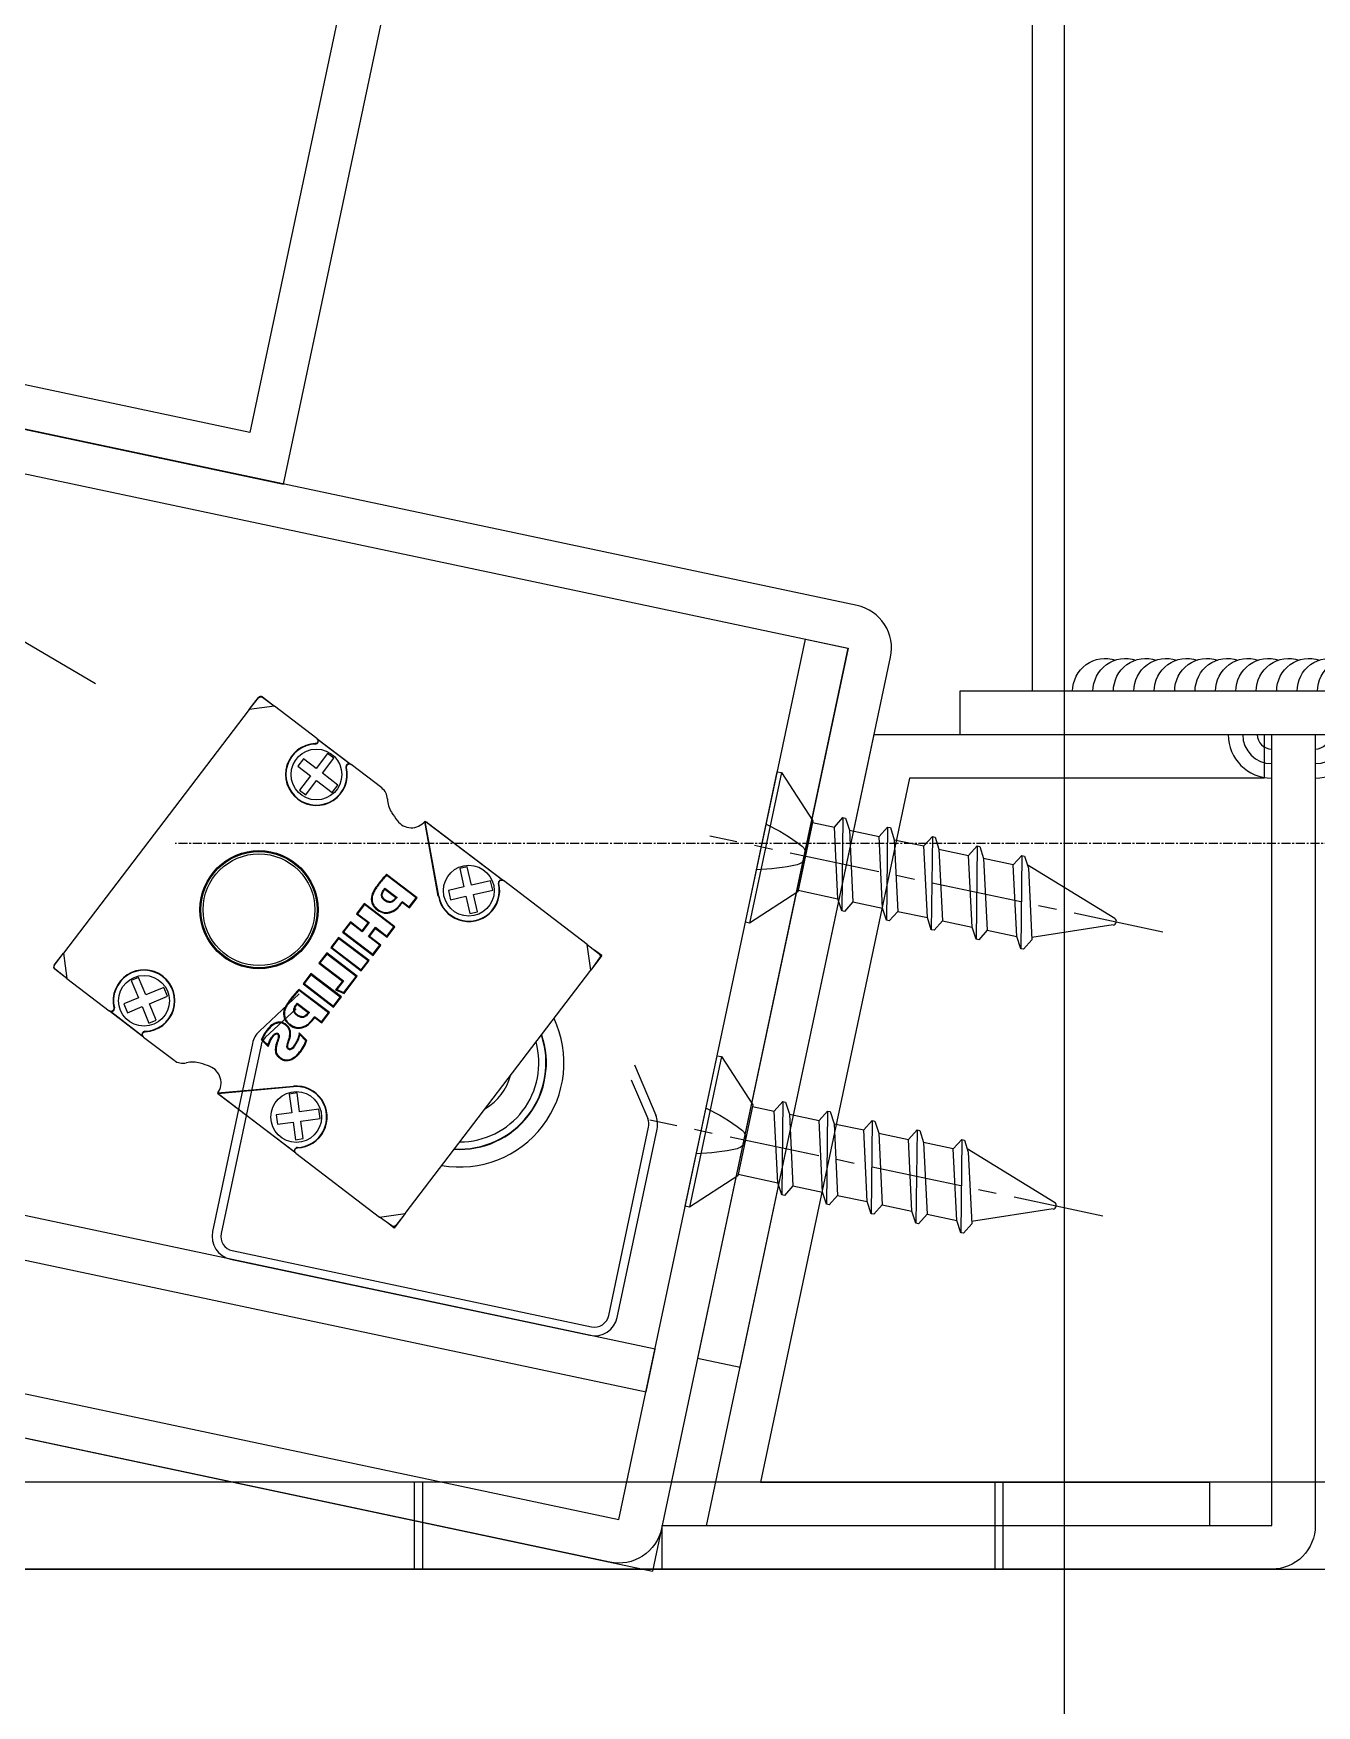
# Model space of a CAD drawing. Extents: x -3378 to 102197, y -3799 to 48702.
# Drawn here: x 90683.4 to 90771.8, y 23488.7 to 23603.9 of the extents above; entities that cross this region are included whole.
import ezdxf

# ---------------------------------------------------------------- set-up
doc = ezdxf.new("R2010")
doc.units = 0
doc.linetypes.add('CENTER', pattern=[2, 1.25, -0.25, 0.25, -0.25])
for name, color, linetype in [('24WELD', 55, 'Continuous'), ('BCM CL', 14, 'CENTER'), ('CENTER', 4, 'CENTER'), ('LAYER3', 165, 'Continuous'), ('outline', 255, 'Continuous'), ('結構體 STRUCTURAL', 154, 'Continuous'), ('螺絲 固定五金 FASTENERS', 124, 'Continuous'), ('螺絲、螺栓', 4, 'Continuous'), ('視覺模型鋁擠型暫替', 4, 'Continuous'), ('金屬面材 METAL PANEL', 2, 'Continuous')]:
    doc.layers.add(name, color=color, linetype=linetype)

# ---------------------------------------------------------------- blocks, each defined once
blk = doc.blocks.new('6t 矽酸鈣板')
at = {"layer": '結構體 STRUCTURAL', "ltscale": 50}
h = blk.add_hatch(dxfattribs=at)
h.set_pattern_fill('JIS_LC_20', color=256, scale=2, angle=45)
h.set_pattern_definition([(90, (-51370.39, -83265.073), (-40, 0), []), (90, (-51369.823, -83264.507), (-40, 0), [])])
h.paths.add_polyline_path([(11600, 6), (214.93, 6), (214.93, 0), (11600, 0)])
at = {"layer": '結構體 STRUCTURAL'}
blk.add_lwpolyline([(214.93, 6), (214.93, 0), (11600, 0), (11600, 6)], close=True, dxfattribs=at)
blk = doc.blocks.new('*u927')
at = {"layer": 'CENTER', "color": 0, "ltscale": 5}
blk.add_line((28.28, 0), (-3.62, 0), dxfattribs=at)
at = {"layer": '螺絲、螺栓', "color": 0, "linetype": 'ByBlock', "ltscale": 0.2}
for p, q in [((0.3, 5.3), (0.3, -5.3)), ((3.1, 2.5), (3.1, -2.5)), ((3.1, 2.39), (4.64, 2.39)), ((5.08, 3.15), (6.34, -3.15)), ((5.7, 2.39), (7.79, 2.39)), ((8.23, 3.15), (9.49, -3.15)), ((8.85, 2.39), (10.94, 2.39)), ((11.38, 3.15), (12.64, -3.15)), ((12, 2.39), (14.09, 2.39)), ((14.53, 3.15), (15.79, -3.15)), ((17.24, 2.39), (15.15, 2.39)), ((17.68, 3.15), (18.94, -3.15)), ((18.17, 2.61), (24.84, 0.24)), ((24.84, -0.23), (19.52, -2.25)), ((3.1, -2.39), (5.9, -2.39)), ((6.96, -2.39), (9.05, -2.39)), ((10.11, -2.39), (12.2, -2.39)), ((13.26, -2.39), (15.35, -2.39)), ((16.41, -2.39), (18.5, -2.39))]:
    blk.add_line(p, q, dxfattribs=at)
blk.add_lwpolyline([(3.1, -2.5), (0.3, -5.3), (0, -5.3), (0, 5.3), (0.3, 5.3), (3.1, 2.5)], dxfattribs=at)
for points in [[(6.34, -3.15), (5.9, -2.39), (4.64, 2.39), (5.08, 3.15), (5.27, 3.15), (5.7, 2.39), (6.96, -2.39), (6.53, -3.15)], [(9.49, -3.15), (9.05, -2.39), (7.79, 2.39), (8.23, 3.15), (8.42, 3.15), (8.85, 2.39), (10.11, -2.39), (9.68, -3.15)], [(12.64, -3.15), (12.2, -2.39), (10.94, 2.39), (11.38, 3.15), (11.57, 3.15), (12, 2.39), (13.26, -2.39), (12.83, -3.15)], [(15.79, -3.15), (15.35, -2.39), (14.09, 2.39), (14.53, 3.15), (14.72, 3.15), (15.15, 2.39), (16.41, -2.39), (15.98, -3.15)], [(18.94, -3.15), (18.5, -2.39), (17.24, 2.39), (17.68, 3.15), (17.87, 3.15), (18.3, 2.39), (19.56, -2.39), (19.13, -3.15)]]:
    blk.add_lwpolyline(points, close=True, dxfattribs=at)
blk.add_lwpolyline([(0, 1.61, -0.048054), (2.67, 0.68, -0.292428), (3.1, 0, -0.292428), (2.67, -0.68, -0.048054), (0, -1.61, -0.048054)], format="xyb", dxfattribs=at)
blk.add_arc((24.75, 0), 0.252, 292.1627, 69.4623, dxfattribs=at)
blk = doc.blocks.new('*U929')
blk.add_blockref('*u927', (0, 0))
blk = doc.blocks.new('燈座')
for p, q in [((-78.77, 14.27), (-79.2, 11.3)), ((-79.16, 11.3), (0, 0)), ((0.42, 2.97, 0), (0, 0))]:
    blk.add_line(p, q)
at = {"layer": '金屬面材 METAL PANEL', "linetype": 'Continuous'}
for points in [[(9.18, 64.35), (0.42, 2.97, -0.414214), (-2.97, 0.42), (-76.23, 10.88, -0.414214), (-78.77, 14.27), (-77.08, 26.15), (-74.11, 25.73), (-75.59, 15.33, 0.414214), (-74.32, 13.64), (-2.55, 3.39), (6.21, 64.77)], [(-72.55, 15.4), (-71.56, 22.33), (-1.27, 12.3), (-0.85, 15.27), (-71.14, 25.3, 0.414214), (-74.53, 22.76), (-75.52, 15.83)]]:
    blk.add_lwpolyline(points, format="xyb", close=True, dxfattribs=at)
at = {"layer": '螺絲 固定五金 FASTENERS', "rotation": 351.8790730473864}
for p in [(4.14, 50.28, 0), (1.32, 30.48, 0)]:
    blk.add_blockref('*U929', p, dxfattribs=at)
blk = doc.blocks.new('箭頭2')
at = {"layer": 'LAYER3', "ltscale": 10}
blk.add_line((0, -5.77), (0, -205.77), dxfattribs=at)
blk = doc.blocks.new('L3燈具')
at = {"color": 133, "linetype": 'Continuous'}
for p, q in [((-14.27, 36.33), (-11.58, 35.06)), ((-14.19, 36.27), (-14.17, 36.24)), ((-11.71, 35.08), (-11.67, 35.08)), ((-5.77, 32.29), (-5.78, 32.29)), ((0.22, 29.42), (0.26, 29.43)), ((-21.69, 13.73), (-24.38, 15.01)), ((-24.24, 14.99), (-24.28, 14.99)), ((-21.76, 13.79), (-21.78, 13.82)), ((-15.87, 10.99), (-15.87, 11)), ((-9.76, 8.08), (-15.72, 10.91)), ((-9.83, 8.14), (-9.86, 8.17))]:
    blk.add_line(p, q, dxfattribs=at)
at = {"color": 165, "linetype": 'Continuous'}
for p, q in [((-14.87, 34.77), (-15.15, 34.18)), ((-13.88, 34.3), (-14.87, 34.77)), ((-13.33, 35.47), (-13.88, 34.3)), ((-13.4, 34.07), (-12.84, 35.24)), ((-12.84, 35.24), (-13.33, 35.47)), ((-15.15, 34.18), (-14.16, 33.71)), ((-14.16, 33.71), (-14.69, 32.6)), ((-14.2, 32.37), (-13.68, 33.48)), ((-13.68, 33.48), (-12.46, 32.9)), ((-12.18, 33.49), (-13.4, 34.07)), ((-12.46, 32.9), (-12.18, 33.49)), ((-14.69, 32.6), (-14.2, 32.37)), ((-3.83, 27.43), (-5.8, 32.27)), ((-3.8, 27.44), (-5.77, 32.29)), ((-2.29, 29.83), (-2.78, 29.6)), ((-2.78, 29.6), (-2.23, 28.42)), ((-1.74, 28.64), (-2.29, 29.83)), ((-0.52, 29.21), (-1.74, 28.64)), ((-0.24, 28.62), (-0.52, 29.21)), ((-5.23, 27.03), (-7.62, 28.16)), ((-7.6, 28.1), (-7.62, 28.16)), ((-5.3, 27.01), (-7.6, 28.1)), ((-2.23, 28.42), (-3.22, 27.96)), ((-3.22, 27.96), (-2.95, 27.37)), ((-2.95, 27.37), (-1.96, 27.83)), ((-1.96, 27.83), (-1.45, 26.71)), ((-1.47, 28.05), (-0.24, 28.62)), ((-0.96, 26.94), (-1.47, 28.05)), ((-8.01, 27.36), (-8.05, 27.38)), ((-7.54, 27.21), (-7.52, 27.14)), ((-7.54, 27.21), (-6.59, 26.76)), ((-7.52, 27.14), (-6.67, 26.73)), ((-6.59, 26.76), (-6.67, 26.73)), ((-6.18, 26.56), (-6.16, 26.49)), ((-6.18, 26.56), (-5.63, 26.3)), ((-5.63, 26.3), (-5.3, 27.01)), ((-5.61, 26.23), (-5.23, 27.03)), ((-5.3, 27.01), (-5.23, 27.03)), ((-1.45, 26.71), (-0.96, 26.94)), ((-8.71, 25.88), (-9.09, 25.08)), ((-8.68, 25.81), (-9.02, 25.1)), ((-6.32, 24.74), (-8.71, 25.88)), ((-8.68, 25.81), (-8.71, 25.88)), ((-6.39, 24.72), (-8.68, 25.81)), ((-6.16, 26.49), (-5.61, 26.23)), ((-5.63, 26.3), (-5.61, 26.23)), ((-9.39, 24.45), (-9.77, 23.65)), ((-9.36, 24.38), (-9.7, 23.67)), ((-8.48, 24.01), (-9.39, 24.45)), ((-9.36, 24.38), (-9.39, 24.45)), ((-8.45, 23.94), (-9.36, 24.38)), ((-9.02, 25.1), (-9.09, 25.08)), ((-9.09, 25.08), (-8.18, 24.65)), ((-9.02, 25.1), (-8.1, 24.67)), ((-8.18, 24.65), (-8.48, 24.01)), ((-8.1, 24.67), (-8.45, 23.94)), ((-8.1, 24.67), (-8.18, 24.65)), ((-7.96, 23.71), (-7.62, 24.44)), ((-7.89, 23.74), (-7.59, 24.37)), ((-7.62, 24.44), (-7.59, 24.37)), ((-7.62, 24.44), (-6.72, 24.01)), ((-7.59, 24.37), (-6.69, 23.94)), ((-6.72, 24.01), (-6.39, 24.72)), ((-6.69, 23.94), (-6.32, 24.74)), ((-6.39, 24.72), (-6.32, 24.74)), ((-9.96, 23.23), (-10.34, 22.43)), ((-9.94, 23.16), (-10.27, 22.46)), ((-7.57, 22.1), (-9.96, 23.23)), ((-9.94, 23.16), (-9.96, 23.23)), ((-7.64, 22.07), (-9.94, 23.16)), ((-9.7, 23.67), (-9.77, 23.65)), ((-9.77, 23.65), (-7.37, 22.51)), ((-9.7, 23.67), (-7.4, 22.58)), ((-8.45, 23.94), (-8.48, 24.01)), ((-7.96, 23.71), (-7.89, 23.74)), ((-7.06, 23.29), (-7.96, 23.71)), ((-6.99, 23.31), (-7.89, 23.74)), ((-7.4, 22.58), (-7.06, 23.29)), ((-7.37, 22.51), (-6.99, 23.31)), ((-7.06, 23.29), (-6.99, 23.31)), ((-6.72, 24.01), (-6.69, 23.94)), ((-10.54, 22.01), (-10.92, 21.21)), ((-10.52, 21.94), (-10.85, 21.24)), ((-8.15, 20.88), (-10.54, 22.01)), ((-10.52, 21.94), (-10.54, 22.01)), ((-8.22, 20.85), (-10.52, 21.94)), ((-10.27, 22.46), (-10.34, 22.43)), ((-10.34, 22.43), (-7.95, 21.3)), ((-10.27, 22.46), (-7.97, 21.37)), ((-7.97, 21.37), (-7.64, 22.07)), ((-7.95, 21.3), (-7.57, 22.1)), ((-7.64, 22.07), (-7.57, 22.1)), ((-7.4, 22.58), (-7.37, 22.51)), ((-10.85, 21.24), (-10.92, 21.21)), ((-10.92, 21.21), (-9.08, 20.34)), ((-10.85, 21.24), (-9.01, 20.37)), ((-8.82, 19.58), (-8.22, 20.85)), ((-8.79, 19.52), (-8.15, 20.88)), ((-8.22, 20.85), (-8.15, 20.88)), ((-7.97, 21.37), (-7.95, 21.3)), ((-11.31, 20.39), (-11.69, 19.59)), ((-11.62, 19.62), (-11.69, 19.59)), ((-11.69, 19.59), (-9.3, 18.46)), ((-11.29, 20.32), (-11.62, 19.62)), ((-11.62, 19.62), (-9.32, 18.53)), ((-8.92, 19.26), (-11.31, 20.39)), ((-11.29, 20.32), (-11.31, 20.39)), ((-8.99, 19.23), (-11.29, 20.32)), ((-9.08, 20.34), (-9.41, 19.66)), ((-9.33, 19.7), (-9.41, 19.66)), ((-9.41, 19.66), (-8.79, 19.52)), ((-9.01, 20.37), (-9.33, 19.7)), ((-9.33, 19.7), (-8.82, 19.58)), ((-9.01, 20.37), (-9.08, 20.34)), ((-9.5, 18.03), (-11.89, 19.16)), ((-11.87, 19.09), (-11.89, 19.16)), ((-9.57, 18), (-11.87, 19.09)), ((-9.32, 18.53), (-8.99, 19.23)), ((-9.32, 18.53), (-9.3, 18.46)), ((-9.3, 18.46), (-8.92, 19.26)), ((-8.99, 19.23), (-8.92, 19.26)), ((-8.82, 19.58), (-8.79, 19.52)), ((-22.87, 17.67), (-23.32, 17.36)), ((-23.32, 17.36), (-22.58, 16.29)), ((-22.14, 16.6), (-22.87, 17.67)), ((-21.03, 17.36), (-22.14, 16.6)), ((-20.66, 16.83), (-21.03, 17.36)), ((-12.28, 18.34), (-12.33, 18.36)), ((-11.81, 18.21), (-11.79, 18.14)), ((-11.81, 18.21), (-10.86, 17.76)), ((-11.79, 18.14), (-10.93, 17.73)), ((-10.86, 17.76), (-10.93, 17.73)), ((-10.45, 17.56), (-10.42, 17.49)), ((-10.45, 17.56), (-9.9, 17.3)), ((-10.42, 17.49), (-9.88, 17.23)), ((-9.9, 17.3), (-9.57, 18)), ((-9.9, 17.3), (-9.88, 17.23)), ((-9.88, 17.23), (-9.5, 18.03)), ((-9.57, 18), (-9.5, 18.03)), ((-22.58, 16.29), (-23.48, 15.68)), ((-21.77, 16.06), (-20.66, 16.83)), ((-11.19, 16.13), (-11.25, 16.23)), ((-10.63, 15.83), (-11.25, 16.23)), ((-23.48, 15.68), (-23.11, 15.14)), ((-23.11, 15.14), (-22.21, 15.76)), ((-22.21, 15.76), (-21.52, 14.75)), ((-21.07, 15.05), (-21.77, 16.06)), ((-21.52, 14.75), (-21.07, 15.05)), ((-13.66, 15.26), (-13.71, 15.24)), ((-12.66, 15.88), (-12.68, 15.84)), ((-11.66, 14.96), (-11.66, 15.01)), ((-10.69, 15.8), (-11.19, 16.13)), ((-10.69, 15.8), (-10.63, 15.83)), ((-13.18, 14.97), (-13.14, 14.88)), ((-15.87, 11.03), (-10.87, 12.57)), ((-15.87, 10.99), (-10.86, 12.53)), ((-10.54, 12.15), (-11.05, 11.96)), ((-11.05, 11.96), (-10.61, 10.74)), ((-10.1, 10.92), (-10.54, 12.15)), ((-10.61, 10.74), (-11.64, 10.37)), ((-11.64, 10.37), (-11.42, 9.76)), ((-8.83, 11.38), (-10.1, 10.92)), ((-9.88, 10.31), (-8.61, 10.77)), ((-8.61, 10.77), (-8.83, 11.38)), ((-11.42, 9.76), (-10.39, 10.13)), ((-10.39, 10.13), (-9.97, 8.97)), ((-9.47, 9.16), (-9.88, 10.31)), ((-9.97, 8.97), (-9.47, 9.16))]:
    blk.add_line(p, q, dxfattribs=at)
for centre, radius in [((-13.78, 33.89), 1.75), ((-1.85, 28.24), 1.75), ((-15.72, 23.96), 4.07), ((-15.72, 23.96), 4), ((-15.72, 23.96), 3.85), ((-22.17, 16.18), 1.75), ((-10.25, 10.52), 1.75)]:
    blk.add_circle(centre, radius, dxfattribs=at)
for centre, radius, start, end in [((-13.78, 33.89), 2.13, 104.2067, 25.0725), ((-13.78, 33.89), 2.1, 103.8351, 25.4441), ((-1.85, 28.24), 2.13, 202.2058, 25.0725), ((-1.85, 28.24), 2.1, 202.2058, 25.4441), ((0.12, 23.37), 9.11, 148.215, 153.8586), ((0.12, 23.37), 9.06, 148.514, 153.8586), ((-4.07, 14.32), 9.2, 148.2538, 153.92), ((-4.07, 14.32), 9.14, 148.5502, 153.92), ((-22.17, 16.18), 2.13, 284.2067, 205.0725), ((-22.17, 16.18), 2.1, 283.8351, 205.4441), ((-7.54, 24.5), 11.13, 236.2835, 239.7949), ((-7.54, 24.5), 11.08, 236.4704, 239.3601), ((-10.25, 10.52), 2.13, 284.2067, 107.0734), ((-10.25, 10.52), 2.1, 283.8351, 107.0734)]:
    blk.add_arc(centre, radius, start, end, dxfattribs=at)
at = {"color": 133, "linetype": 'Continuous'}
for centre, radius, start, end in [((-1.04, 39.42), 10, 224.4646, 228.5497), ((-15.64, 11.09), 0.2, 220.5242, 244.6396)]:
    blk.add_arc(centre, radius, start, end, dxfattribs=at)
at = {"linetype": 'Continuous'}
blk.add_arc((-5.7, 32.05), 0.2, 64.6396, 88.755, dxfattribs=at)
at = {"color": 133, "linetype": 'Continuous', "extrusion": (0, 0, -1)}
for centre, major_axis, start_param, end_param in [((-6.37, 33.03), (1, 0.41), 1.321801, 1.35384), ((-16.82, 10.98), (0.32, -1.04), -1.35384, -1.321801)]:
    blk.add_ellipse(centre, major_axis=major_axis, ratio=0.866113, start_param=start_param, end_param=end_param, dxfattribs=at)
at = {"color": 165, "linetype": 'Continuous'}
for points, knots in [([(-14.27, 36.33), (-14.23, 36.32), (-14.2, 36.29), (-14.16, 36.22), (-14.15, 36.17), (-14.16, 36.09), (-14.17, 36.05), (-14.23, 35.99), (-14.26, 35.97), (-14.3, 35.96)], [0, 0, 0, 0, 0.25, 0.25, 0.5, 0.5, 0.75, 0.75, 1, 1, 1, 1]), ([(-14.28, 35.93), (-14.24, 35.94), (-14.21, 35.96), (-14.15, 36.02), (-14.13, 36.06), (-14.13, 36.14), (-14.14, 36.19), (-14.16, 36.23), (-14.16, 36.24), (-14.17, 36.24)], [0, 0, 0, 0, 0.25, 0.25, 0.5, 0.5, 0.75, 0.75, 0.8056543, 0.8056543, 0.8056543, 0.8056543]), ([(-11.71, 35.08), (-11.72, 35.08), (-11.73, 35.08), (-11.78, 35.07), (-11.82, 35.05), (-11.87, 34.99), (-11.89, 34.95), (-11.91, 34.87), (-11.9, 34.83), (-11.88, 34.79)], [0.1948221, 0.1948221, 0.1948221, 0.1948221, 0.25, 0.25, 0.5, 0.5, 0.75, 0.75, 1, 1, 1, 1]), ([(-11.85, 34.79), (-11.86, 34.83), (-11.87, 34.87), (-11.85, 34.95), (-11.83, 34.99), (-11.78, 35.05), (-11.74, 35.07), (-11.66, 35.08), (-11.62, 35.08), (-11.58, 35.06)], [0, 0, 0, 0, 0.25, 0.25, 0.5, 0.5, 0.75, 0.75, 1, 1, 1, 1]), ([(0.22, 29.42), (0.21, 29.42), (0.2, 29.42), (0.15, 29.41), (0.11, 29.39), (0.06, 29.34), (0.04, 29.3), (0.02, 29.22), (0.03, 29.18), (0.04, 29.14)], [0.1948221, 0.1948221, 0.1948221, 0.1948221, 0.25, 0.25, 0.5, 0.5, 0.75, 0.75, 1, 1, 1, 1]), ([(0.08, 29.14), (0.06, 29.18), (0.06, 29.22), (0.07, 29.3), (0.09, 29.34), (0.15, 29.4), (0.19, 29.42), (0.27, 29.43), (0.31, 29.42), (0.35, 29.41)], [0, 0, 0, 0, 0.25, 0.25, 0.5, 0.5, 0.75, 0.75, 1, 1, 1, 1]), ([(-8.05, 27.38), (-8.2, 27.07), (-8.35, 26.75), (-8.31, 26.23), (-8.25, 26.06), (-8.04, 25.79), (-7.89, 25.7), (-7.57, 25.56), (-7.4, 25.52), (-7.06, 25.53), (-6.9, 25.59), (-6.61, 25.77), (-6.48, 25.89), (-6.3, 26.18), (-6.23, 26.34), (-6.16, 26.49)], [0, 0, 0, 0, 0.25, 0.25, 0.375, 0.375, 0.5, 0.5, 0.625, 0.625, 0.75, 0.75, 0.875, 0.875, 1, 1, 1, 1]), ([(-8.01, 27.36), (-8.02, 27.32), (-8.04, 27.28), (-8.06, 27.23), (-8.07, 27.23), (-8.08, 27.21), (-8.08, 27.2), (-8.1, 27.16), (-8.11, 27.14), (-8.16, 27.02), (-8.19, 26.93), (-8.27, 26.67), (-8.28, 26.5), (-8.25, 26.28), (-8.23, 26.21), (-8.19, 26.11), (-8.18, 26.08), (-8.15, 26.03), (-8.14, 26.02), (-8.12, 25.98), (-8.11, 25.97), (-8.04, 25.89), (-7.98, 25.84), (-7.87, 25.77), (-7.83, 25.74), (-7.76, 25.7), (-7.71, 25.68), (-7.51, 25.59), (-7.35, 25.56), (-7.04, 25.59), (-6.89, 25.65), (-6.72, 25.77), (-6.68, 25.79), (-6.63, 25.84), (-6.61, 25.85), (-6.59, 25.88), (-6.58, 25.89), (-6.56, 25.9), (-6.56, 25.91), (-6.49, 25.98), (-6.44, 26.05), (-6.36, 26.19), (-6.32, 26.26), (-6.25, 26.41), (-6.22, 26.49), (-6.18, 26.56)], [0, 0, 0, 0, 0.03125, 0.03125, 0.039062, 0.039062, 0.046875, 0.046875, 0.0625, 0.0625, 0.125, 0.125, 0.25, 0.25, 0.3125, 0.3125, 0.34375, 0.34375, 0.359375, 0.359375, 0.375, 0.375, 0.4375, 0.4375, 0.46875, 0.46875, 0.5, 0.5, 0.625, 0.625, 0.75, 0.75, 0.78125, 0.78125, 0.796875, 0.796875, 0.804688, 0.804688, 0.8125, 0.8125, 0.875, 0.875, 0.9375, 0.9375, 1, 1, 1, 1]), ([(-6.59, 26.76), (-6.6, 26.75), (-6.6, 26.74), (-6.61, 26.73), (-6.61, 26.72), (-6.62, 26.72), (-6.62, 26.71), (-6.62, 26.71), (-6.62, 26.7), (-6.64, 26.67), (-6.65, 26.65), (-6.69, 26.58), (-6.71, 26.54), (-6.8, 26.43), (-6.85, 26.38), (-6.94, 26.33), (-6.97, 26.32), (-7.01, 26.32), (-7.02, 26.31), (-7.04, 26.31), (-7.05, 26.31), (-7.08, 26.31), (-7.1, 26.31), (-7.16, 26.31), (-7.2, 26.31), (-7.26, 26.33), (-7.28, 26.34), (-7.31, 26.35), (-7.33, 26.35), (-7.35, 26.36), (-7.36, 26.37), (-7.38, 26.37), (-7.39, 26.38), (-7.41, 26.39), (-7.42, 26.39), (-7.45, 26.41), (-7.46, 26.42), (-7.52, 26.45), (-7.55, 26.48), (-7.62, 26.56), (-7.66, 26.62), (-7.68, 26.77), (-7.68, 26.85), (-7.64, 26.99), (-7.62, 27.04), (-7.6, 27.1), (-7.59, 27.11), (-7.58, 27.13), (-7.58, 27.13), (-7.58, 27.13), (-7.58, 27.14), (-7.58, 27.14), (-7.57, 27.15), (-7.56, 27.17), (-7.55, 27.19), (-7.54, 27.21)], [0, 0, 0, 0, 0.015625, 0.015625, 0.023438, 0.023438, 0.027344, 0.027344, 0.03125, 0.03125, 0.0625, 0.0625, 0.125, 0.125, 0.25, 0.25, 0.3125, 0.3125, 0.328125, 0.328125, 0.34375, 0.34375, 0.375, 0.375, 0.4375, 0.4375, 0.46875, 0.46875, 0.484375, 0.484375, 0.5, 0.5, 0.515625, 0.515625, 0.53125, 0.53125, 0.5625, 0.5625, 0.625, 0.625, 0.75, 0.75, 0.875, 0.875, 0.9375, 0.9375, 0.953125, 0.953125, 0.957031, 0.957031, 0.960938, 0.960938, 0.96875, 0.96875, 1, 1, 1, 1]), ([(-6.67, 26.73), (-6.67, 26.73), (-6.67, 26.73), (-6.67, 26.73), (-6.67, 26.73), (-6.68, 26.7), (-6.7, 26.67), (-6.73, 26.61), (-6.76, 26.57), (-6.84, 26.46), (-6.89, 26.42), (-6.96, 26.38), (-6.99, 26.37), (-7.02, 26.37), (-7.03, 26.37), (-7.05, 26.36), (-7.06, 26.36), (-7.08, 26.36), (-7.1, 26.36), (-7.16, 26.36), (-7.19, 26.37), (-7.25, 26.38), (-7.27, 26.39), (-7.3, 26.4), (-7.31, 26.4), (-7.33, 26.41), (-7.34, 26.41), (-7.35, 26.42), (-7.36, 26.43), (-7.38, 26.44), (-7.39, 26.44), (-7.42, 26.45), (-7.44, 26.46), (-7.48, 26.5), (-7.51, 26.52), (-7.58, 26.59), (-7.61, 26.64), (-7.63, 26.77), (-7.63, 26.84), (-7.59, 26.97), (-7.58, 27.02), (-7.55, 27.08), (-7.54, 27.09), (-7.54, 27.1), (-7.53, 27.11), (-7.53, 27.11), (-7.53, 27.11), (-7.53, 27.12), (-7.53, 27.12), (-7.52, 27.13), (-7.52, 27.14), (-7.52, 27.14)], [0, 0, 0, 0, 0.000985, 0.000985, 0.005102, 0.005102, 0.038036, 0.038036, 0.103905, 0.103905, 0.235642, 0.235642, 0.301511, 0.301511, 0.317978, 0.317978, 0.334445, 0.334445, 0.36738, 0.36738, 0.433248, 0.433248, 0.466183, 0.466183, 0.48265, 0.48265, 0.499117, 0.499117, 0.515584, 0.515584, 0.532051, 0.532051, 0.564986, 0.564986, 0.630855, 0.630855, 0.762592, 0.762592, 0.894329, 0.894329, 0.960198, 0.960198, 0.976665, 0.976665, 0.980782, 0.980782, 0.984899, 0.984899, 0.993133, 0.993133, 1, 1, 1, 1]), ([(-12.33, 18.36), (-12.48, 18.06), (-12.62, 17.73), (-12.58, 17.22), (-12.51, 17.05), (-12.3, 16.79), (-12.15, 16.7), (-11.84, 16.55), (-11.67, 16.51), (-11.33, 16.52), (-11.16, 16.58), (-10.73, 16.86), (-10.57, 17.18), (-10.42, 17.49)], [0, 0, 0, 0, 0.25, 0.25, 0.375, 0.375, 0.5, 0.5, 0.625, 0.625, 0.75, 0.75, 1, 1, 1, 1]), ([(-12.28, 18.34), (-12.3, 18.3), (-12.32, 18.27), (-12.34, 18.22), (-12.34, 18.21), (-12.35, 18.2), (-12.35, 18.2), (-12.35, 18.19), (-12.35, 18.19), (-12.36, 18.18), (-12.36, 18.17), (-12.37, 18.14), (-12.39, 18.11), (-12.44, 17.99), (-12.47, 17.9), (-12.54, 17.63), (-12.55, 17.46), (-12.5, 17.17), (-12.44, 17.05), (-12.34, 16.93), (-12.34, 16.92), (-12.32, 16.91), (-12.32, 16.9), (-12.3, 16.88), (-12.28, 16.87), (-12.24, 16.83), (-12.2, 16.8), (-12.13, 16.75), (-12.09, 16.73), (-12.01, 16.69), (-11.97, 16.67), (-11.76, 16.58), (-11.6, 16.56), (-11.3, 16.59), (-11.15, 16.65), (-10.99, 16.76), (-10.97, 16.77), (-10.94, 16.8), (-10.92, 16.81), (-10.88, 16.85), (-10.85, 16.88), (-10.77, 16.97), (-10.72, 17.03), (-10.66, 17.14), (-10.63, 17.18), (-10.6, 17.24), (-10.59, 17.26), (-10.58, 17.29), (-10.57, 17.3), (-10.56, 17.32), (-10.56, 17.33), (-10.52, 17.41), (-10.48, 17.49), (-10.45, 17.56)], [0, 0, 0, 0, 0.03125, 0.03125, 0.039062, 0.039062, 0.041016, 0.041016, 0.042969, 0.042969, 0.046875, 0.046875, 0.0625, 0.0625, 0.125, 0.125, 0.25, 0.25, 0.375, 0.375, 0.382812, 0.382812, 0.390625, 0.390625, 0.40625, 0.40625, 0.4375, 0.4375, 0.46875, 0.46875, 0.5, 0.5, 0.625, 0.625, 0.75, 0.75, 0.765625, 0.765625, 0.78125, 0.78125, 0.8125, 0.8125, 0.875, 0.875, 0.90625, 0.90625, 0.921875, 0.921875, 0.929688, 0.929688, 0.9375, 0.9375, 1, 1, 1, 1]), ([(-10.86, 17.76), (-10.87, 17.75), (-10.87, 17.74), (-10.88, 17.72), (-10.88, 17.72), (-10.88, 17.71), (-10.89, 17.71), (-10.9, 17.67), (-10.91, 17.65), (-10.95, 17.58), (-10.98, 17.53), (-11.06, 17.42), (-11.12, 17.37), (-11.21, 17.32), (-11.24, 17.31), (-11.28, 17.31), (-11.28, 17.31), (-11.29, 17.31), (-11.29, 17.31), (-11.31, 17.3), (-11.32, 17.3), (-11.35, 17.3), (-11.37, 17.3), (-11.47, 17.31), (-11.56, 17.33), (-11.69, 17.39), (-11.73, 17.41), (-11.8, 17.46), (-11.83, 17.49), (-11.9, 17.58), (-11.93, 17.65), (-11.95, 17.77), (-11.95, 17.81), (-11.94, 17.86), (-11.94, 17.87), (-11.93, 17.89), (-11.93, 17.89), (-11.93, 17.9), (-11.93, 17.9), (-11.93, 17.9), (-11.93, 17.91), (-11.93, 17.93), (-11.92, 17.94), (-11.9, 18), (-11.89, 18.04), (-11.86, 18.1), (-11.86, 18.11), (-11.85, 18.13), (-11.85, 18.13), (-11.84, 18.14), (-11.84, 18.15), (-11.83, 18.17), (-11.82, 18.19), (-11.81, 18.21)], [0, 0, 0, 0, 0.015625, 0.015625, 0.023437, 0.023437, 0.03125, 0.03125, 0.0625, 0.0625, 0.125, 0.125, 0.25, 0.25, 0.3125, 0.3125, 0.320312, 0.320312, 0.328125, 0.328125, 0.34375, 0.34375, 0.375, 0.375, 0.5, 0.5, 0.5625, 0.5625, 0.625, 0.625, 0.75, 0.75, 0.8125, 0.8125, 0.828125, 0.828125, 0.832031, 0.832031, 0.835938, 0.835938, 0.84375, 0.84375, 0.875, 0.875, 0.9375, 0.9375, 0.953125, 0.953125, 0.960938, 0.960938, 0.96875, 0.96875, 1, 1, 1, 1]), ([(-10.93, 17.73), (-10.93, 17.73), (-10.94, 17.73), (-10.95, 17.7), (-10.96, 17.67), (-11, 17.6), (-11.02, 17.56), (-11.1, 17.46), (-11.15, 17.41), (-11.23, 17.37), (-11.26, 17.36), (-11.29, 17.36), (-11.29, 17.36), (-11.3, 17.36), (-11.3, 17.36), (-11.31, 17.36), (-11.32, 17.36), (-11.35, 17.36), (-11.37, 17.36), (-11.46, 17.36), (-11.54, 17.38), (-11.66, 17.43), (-11.7, 17.46), (-11.77, 17.5), (-11.79, 17.53), (-11.86, 17.6), (-11.88, 17.66), (-11.89, 17.77), (-11.89, 17.8), (-11.89, 17.85), (-11.89, 17.86), (-11.88, 17.88), (-11.88, 17.88), (-11.88, 17.89), (-11.88, 17.89), (-11.88, 17.89), (-11.88, 17.9), (-11.87, 17.91), (-11.87, 17.93), (-11.85, 17.98), (-11.84, 18.02), (-11.82, 18.07), (-11.81, 18.09), (-11.8, 18.1), (-11.8, 18.11), (-11.8, 18.12), (-11.79, 18.12), (-11.79, 18.13), (-11.79, 18.13), (-11.79, 18.14)], [0, 0, 0, 0, 0.005073, 0.005073, 0.038004, 0.038004, 0.103868, 0.103868, 0.235595, 0.235595, 0.301459, 0.301459, 0.309692, 0.309692, 0.317925, 0.317925, 0.334391, 0.334391, 0.367323, 0.367323, 0.49905, 0.49905, 0.564914, 0.564914, 0.630777, 0.630777, 0.762504, 0.762504, 0.828368, 0.828368, 0.844834, 0.844834, 0.84895, 0.84895, 0.853067, 0.853067, 0.8613, 0.8613, 0.894232, 0.894232, 0.960095, 0.960095, 0.976561, 0.976561, 0.984794, 0.984794, 0.993027, 0.993027, 1, 1, 1, 1]), ([(-11.66, 15.01), (-11.68, 15.01), (-11.69, 15.01), (-11.71, 15.02), (-11.72, 15.02), (-11.72, 15.02), (-11.73, 15.02), (-11.73, 15.02), (-11.73, 15.02), (-11.73, 15.03), (-11.74, 15.03), (-11.75, 15.03), (-11.75, 15.03), (-11.77, 15.04), (-11.77, 15.04), (-11.78, 15.05), (-11.78, 15.05), (-11.78, 15.05), (-11.79, 15.05), (-11.81, 15.07), (-11.82, 15.1), (-11.84, 15.2), (-11.85, 15.27), (-11.84, 15.4), (-11.84, 15.45), (-11.83, 15.52), (-11.82, 15.55), (-11.82, 15.59), (-11.82, 15.59), (-11.81, 15.6), (-11.81, 15.61), (-11.81, 15.61), (-11.81, 15.61), (-11.81, 15.63), (-11.81, 15.64), (-11.79, 15.83), (-11.8, 15.97), (-11.83, 16.09), (-11.83, 16.1), (-11.83, 16.11), (-11.83, 16.11), (-11.83, 16.12), (-11.83, 16.12), (-11.84, 16.15), (-11.85, 16.16), (-11.87, 16.22), (-11.88, 16.25), (-11.93, 16.35), (-11.98, 16.41), (-12.08, 16.51), (-12.14, 16.55), (-12.22, 16.59), (-12.23, 16.6), (-12.25, 16.61), (-12.25, 16.61), (-12.28, 16.62), (-12.29, 16.63), (-12.35, 16.65), (-12.38, 16.66), (-12.56, 16.71), (-12.7, 16.7), (-12.9, 16.62), (-12.96, 16.58), (-13.06, 16.51), (-13.09, 16.49), (-13.13, 16.45), (-13.14, 16.45), (-13.15, 16.43), (-13.16, 16.43), (-13.16, 16.42), (-13.17, 16.42), (-13.18, 16.4), (-13.2, 16.39), (-13.31, 16.27), (-13.38, 16.14), (-13.44, 16.02)], [0, 0, 0, 0, 0.014689, 0.014689, 0.022509, 0.022509, 0.026419, 0.026419, 0.028374, 0.028374, 0.030329, 0.030329, 0.038149, 0.038149, 0.042058, 0.042058, 0.045968, 0.045968, 0.061608, 0.061608, 0.124168, 0.124168, 0.186727, 0.186727, 0.218007, 0.218007, 0.233647, 0.233647, 0.237557, 0.237557, 0.239512, 0.239512, 0.241467, 0.241467, 0.249287, 0.249287, 0.374406, 0.374406, 0.382225, 0.382225, 0.386135, 0.386135, 0.390045, 0.390045, 0.405685, 0.405685, 0.436965, 0.436965, 0.499524, 0.499524, 0.562084, 0.562084, 0.569904, 0.569904, 0.577724, 0.577724, 0.593364, 0.593364, 0.624643, 0.624643, 0.749762, 0.749762, 0.812322, 0.812322, 0.843601, 0.843601, 0.851421, 0.851421, 0.855331, 0.855331, 0.859241, 0.859241, 0.874881, 0.874881, 1, 1, 1, 1]), ([(-11.66, 14.96), (-11.68, 14.96), (-11.7, 14.96), (-11.72, 14.97), (-11.73, 14.97), (-11.74, 14.97), (-11.75, 14.97), (-11.75, 14.97), (-11.75, 14.98), (-11.76, 14.98), (-11.76, 14.98), (-11.77, 14.98), (-11.78, 14.99), (-11.79, 14.99), (-11.79, 14.99), (-11.8, 15), (-11.8, 15), (-11.81, 15), (-11.82, 15.01), (-11.85, 15.04), (-11.87, 15.08), (-11.9, 15.2), (-11.9, 15.27), (-11.89, 15.4), (-11.89, 15.45), (-11.88, 15.53), (-11.87, 15.56), (-11.87, 15.59), (-11.87, 15.6), (-11.87, 15.61), (-11.87, 15.61), (-11.87, 15.62), (-11.86, 15.62), (-11.86, 15.64), (-11.86, 15.65), (-11.84, 15.83), (-11.85, 15.97), (-11.88, 16.08), (-11.88, 16.09), (-11.88, 16.1), (-11.88, 16.1), (-11.88, 16.11), (-11.89, 16.11), (-11.89, 16.13), (-11.9, 16.15), (-11.91, 16.2), (-11.93, 16.23), (-11.98, 16.32), (-12.02, 16.37), (-12.11, 16.47), (-12.17, 16.51), (-12.24, 16.55), (-12.25, 16.55), (-12.27, 16.56), (-12.28, 16.56), (-12.3, 16.57), (-12.32, 16.58), (-12.36, 16.6), (-12.4, 16.61), (-12.56, 16.65), (-12.69, 16.65), (-12.87, 16.57), (-12.94, 16.54), (-13.03, 16.47), (-13.06, 16.45), (-13.1, 16.41), (-13.1, 16.41), (-13.11, 16.4), (-13.12, 16.39), (-13.13, 16.39), (-13.13, 16.38), (-13.14, 16.37), (-13.16, 16.35), (-13.26, 16.24), (-13.33, 16.11), (-13.39, 15.99)], [0, 0, 0, 0, 0.015625, 0.015625, 0.023437, 0.023437, 0.027344, 0.027344, 0.029297, 0.029297, 0.03125, 0.03125, 0.039063, 0.039063, 0.042969, 0.042969, 0.046875, 0.046875, 0.0625, 0.0625, 0.125, 0.125, 0.1875, 0.1875, 0.21875, 0.21875, 0.234375, 0.234375, 0.238281, 0.238281, 0.240234, 0.240234, 0.242188, 0.242188, 0.25, 0.25, 0.375, 0.375, 0.382813, 0.382813, 0.386719, 0.386719, 0.390625, 0.390625, 0.40625, 0.40625, 0.4375, 0.4375, 0.5, 0.5, 0.5625, 0.5625, 0.570312, 0.570312, 0.578125, 0.578125, 0.59375, 0.59375, 0.625, 0.625, 0.75, 0.75, 0.8125, 0.8125, 0.84375, 0.84375, 0.851562, 0.851562, 0.855469, 0.855469, 0.859375, 0.859375, 0.875, 0.875, 1, 1, 1, 1]), ([(-11.25, 16.23), (-11.24, 16.19), (-11.24, 16.16), (-11.24, 16.13), (-11.24, 16.04), (-11.25, 15.94), (-11.27, 15.8), (-11.27, 15.79), (-11.28, 15.76), (-11.28, 15.76), (-11.28, 15.74), (-11.28, 15.74), (-11.29, 15.72), (-11.29, 15.72), (-11.3, 15.67), (-11.31, 15.62), (-11.34, 15.5), (-11.37, 15.42), (-11.41, 15.3), (-11.44, 15.25), (-11.48, 15.17), (-11.51, 15.13), (-11.58, 15.05), (-11.62, 15.02), (-11.66, 15.01)], [0, 0, 0, 0, 0.092296, 0.092296, 0.092296, 0.320564, 0.320564, 0.349097, 0.349097, 0.363364, 0.363364, 0.370497, 0.370497, 0.377631, 0.377631, 0.434698, 0.434698, 0.548831, 0.548831, 0.662965, 0.662965, 0.777099, 0.777099, 1, 1, 1, 1]), ([(-24.11, 15.27), (-24.09, 15.24), (-24.09, 15.19), (-24.1, 15.11), (-24.12, 15.08), (-24.18, 15.02), (-24.22, 15), (-24.3, 14.98), (-24.34, 14.99), (-24.38, 15.01)], [0, 0, 0, 0, 0.25, 0.25, 0.5, 0.5, 0.75, 0.75, 1, 1, 1, 1]), ([(-24.24, 14.99), (-24.24, 14.99), (-24.23, 14.99), (-24.18, 15), (-24.14, 15.02), (-24.08, 15.08), (-24.06, 15.12), (-24.05, 15.2), (-24.05, 15.24), (-24.07, 15.28)], [0.1948221, 0.1948221, 0.1948221, 0.1948221, 0.25, 0.25, 0.5, 0.5, 0.75, 0.75, 1, 1, 1, 1]), ([(-13.44, 16.02), (-13.47, 15.96), (-13.5, 15.9), (-13.55, 15.78), (-13.57, 15.72), (-13.64, 15.54), (-13.68, 15.41), (-13.71, 15.27), (-13.71, 15.26), (-13.71, 15.25), (-13.71, 15.24)], [0, 0, 0, 0, 0.239415, 0.239415, 0.47883, 0.47883, 0.957661, 0.957661, 0.957661, 1, 1, 1, 1]), ([(-13.39, 15.99), (-13.42, 15.94), (-13.45, 15.88), (-13.5, 15.76), (-13.52, 15.7), (-13.59, 15.52), (-13.63, 15.39), (-13.66, 15.26)], [0, 0, 0, 0, 0.25, 0.25, 0.5, 0.5, 1, 1, 1, 1]), ([(-13.18, 14.97), (-13.17, 15.17), (-13.12, 15.36), (-13.04, 15.56), (-13.03, 15.58), (-13.01, 15.62), (-13, 15.64), (-12.99, 15.67), (-12.99, 15.67), (-12.98, 15.68), (-12.98, 15.68), (-12.98, 15.69), (-12.97, 15.7), (-12.96, 15.72), (-12.95, 15.73), (-12.93, 15.77), (-12.92, 15.79), (-12.87, 15.85), (-12.83, 15.88), (-12.78, 15.89), (-12.78, 15.9), (-12.76, 15.9), (-12.76, 15.9), (-12.75, 15.9), (-12.75, 15.9), (-12.74, 15.9), (-12.74, 15.9), (-12.72, 15.9), (-12.69, 15.89), (-12.66, 15.88)], [0, 0, 0, 0, 0.5, 0.5, 0.5625, 0.5625, 0.625, 0.625, 0.632812, 0.632812, 0.640625, 0.640625, 0.65625, 0.65625, 0.6875, 0.6875, 0.75, 0.75, 0.875, 0.875, 0.90625, 0.90625, 0.921875, 0.921875, 0.929688, 0.929688, 0.9375, 0.9375, 1, 1, 1, 1]), ([(-13.14, 14.88), (-13.13, 14.91), (-13.13, 14.93), (-13.13, 14.96), (-13.11, 15.16), (-13.07, 15.34), (-12.99, 15.54), (-12.98, 15.56), (-12.96, 15.6), (-12.95, 15.62), (-12.94, 15.65), (-12.94, 15.65), (-12.94, 15.65), (-12.93, 15.66), (-12.93, 15.67), (-12.93, 15.68), (-12.92, 15.7), (-12.91, 15.71), (-12.89, 15.74), (-12.87, 15.76), (-12.83, 15.81), (-12.8, 15.83), (-12.77, 15.84), (-12.76, 15.84), (-12.75, 15.85), (-12.75, 15.85), (-12.74, 15.85), (-12.74, 15.85), (-12.74, 15.85), (-12.74, 15.85), (-12.73, 15.85), (-12.71, 15.84), (-12.68, 15.84)], [0, 0, 0, 0, 0.066966, 0.066966, 0.066966, 0.534822, 0.534822, 0.593305, 0.593305, 0.651787, 0.651787, 0.659097, 0.659097, 0.666407, 0.666407, 0.681028, 0.681028, 0.710269, 0.710269, 0.768751, 0.768751, 0.885715, 0.885715, 0.914956, 0.914956, 0.929576, 0.929576, 0.936887, 0.936887, 0.944197, 0.944197, 1, 1, 1, 1]), ([(-12.68, 15.84), (-12.67, 15.83), (-12.65, 15.82), (-12.63, 15.78), (-12.62, 15.75), (-12.6, 15.65), (-12.6, 15.55), (-12.61, 15.41), (-12.62, 15.39), (-12.62, 15.37), (-12.62, 15.36), (-12.62, 15.35), (-12.62, 15.34), (-12.63, 15.31), (-12.63, 15.28), (-12.64, 15.2), (-12.65, 15.15), (-12.65, 15.01), (-12.64, 14.92), (-12.63, 14.83), (-12.63, 14.81), (-12.63, 14.79), (-12.63, 14.78), (-12.63, 14.78), (-12.63, 14.78), (-12.63, 14.77), (-12.62, 14.76), (-12.62, 14.74), (-12.62, 14.73), (-12.6, 14.67), (-12.59, 14.62), (-12.52, 14.49), (-12.46, 14.42), (-12.35, 14.33), (-12.31, 14.31), (-12.25, 14.28), (-12.24, 14.28), (-12.22, 14.27), (-12.21, 14.26), (-12.19, 14.25), (-12.18, 14.25), (-12.16, 14.24), (-12.15, 14.23), (-12.05, 14.19), (-11.96, 14.17), (-11.69, 14.16), (-11.52, 14.22), (-11.32, 14.37), (-11.29, 14.4), (-11.24, 14.45), (-11.23, 14.46), (-11.21, 14.48), (-11.21, 14.48), (-11.2, 14.49), (-11.2, 14.49), (-11.2, 14.49), (-11.19, 14.5), (-11.18, 14.51), (-11.17, 14.53), (-11.1, 14.6), (-11.05, 14.67), (-10.96, 14.82), (-10.92, 14.9), (-10.84, 15.07), (-10.8, 15.16), (-10.71, 15.43), (-10.66, 15.61), (-10.64, 15.79), (-10.64, 15.8), (-10.64, 15.81), (-10.63, 15.83)], [0, 0, 0, 0, 0.029187, 0.029187, 0.060268, 0.060268, 0.122429, 0.122429, 0.130199, 0.130199, 0.134084, 0.134084, 0.137969, 0.137969, 0.15351, 0.15351, 0.18459, 0.18459, 0.246752, 0.246752, 0.262292, 0.262292, 0.264234, 0.264234, 0.266177, 0.266177, 0.270062, 0.270062, 0.277832, 0.277832, 0.308913, 0.308913, 0.371074, 0.371074, 0.402154, 0.402154, 0.409925, 0.409925, 0.417695, 0.417695, 0.425465, 0.425465, 0.433235, 0.433235, 0.495396, 0.495396, 0.619718, 0.619718, 0.650799, 0.650799, 0.658569, 0.658569, 0.662454, 0.662454, 0.664397, 0.664397, 0.666339, 0.666339, 0.68188, 0.68188, 0.744041, 0.744041, 0.806202, 0.806202, 0.868363, 0.868363, 0.992685, 0.992685, 0.992685, 1, 1, 1, 1]), ([(-12.66, 15.88), (-12.64, 15.87), (-12.62, 15.85), (-12.58, 15.8), (-12.57, 15.77), (-12.54, 15.65), (-12.54, 15.55), (-12.56, 15.4), (-12.56, 15.39), (-12.57, 15.36), (-12.57, 15.35), (-12.57, 15.34), (-12.57, 15.33), (-12.58, 15.3), (-12.58, 15.27), (-12.59, 15.2), (-12.59, 15.15), (-12.6, 15.01), (-12.59, 14.93), (-12.58, 14.83), (-12.58, 14.81), (-12.58, 14.79), (-12.58, 14.79), (-12.57, 14.79), (-12.57, 14.79), (-12.57, 14.78), (-12.57, 14.77), (-12.57, 14.75), (-12.57, 14.74), (-12.55, 14.68), (-12.54, 14.64), (-12.48, 14.52), (-12.42, 14.46), (-12.32, 14.38), (-12.28, 14.35), (-12.23, 14.33), (-12.22, 14.32), (-12.2, 14.31), (-12.19, 14.31), (-12.17, 14.3), (-12.16, 14.29), (-12.14, 14.29), (-12.13, 14.28), (-12.03, 14.24), (-11.95, 14.22), (-11.7, 14.21), (-11.55, 14.27), (-11.36, 14.41), (-11.32, 14.44), (-11.28, 14.49), (-11.27, 14.5), (-11.25, 14.51), (-11.25, 14.52), (-11.24, 14.52), (-11.24, 14.53), (-11.24, 14.53), (-11.23, 14.53), (-11.22, 14.55), (-11.21, 14.56), (-11.14, 14.64), (-11.1, 14.7), (-11.01, 14.85), (-10.97, 14.93), (-10.89, 15.09), (-10.85, 15.18), (-10.76, 15.44), (-10.71, 15.62), (-10.69, 15.8)], [0, 0, 0, 0, 0.03125, 0.03125, 0.0625, 0.0625, 0.125, 0.125, 0.132812, 0.132812, 0.136719, 0.136719, 0.140625, 0.140625, 0.15625, 0.15625, 0.1875, 0.1875, 0.25, 0.25, 0.265625, 0.265625, 0.267578, 0.267578, 0.269531, 0.269531, 0.273437, 0.273437, 0.28125, 0.28125, 0.3125, 0.3125, 0.375, 0.375, 0.40625, 0.40625, 0.414062, 0.414062, 0.421875, 0.421875, 0.429688, 0.429688, 0.4375, 0.4375, 0.5, 0.5, 0.625, 0.625, 0.65625, 0.65625, 0.664063, 0.664063, 0.667969, 0.667969, 0.669922, 0.669922, 0.671875, 0.671875, 0.6875, 0.6875, 0.75, 0.75, 0.8125, 0.8125, 0.875, 0.875, 1, 1, 1, 1]), ([(-11.19, 16.13), (-11.19, 16.04), (-11.2, 15.93), (-11.22, 15.79), (-11.22, 15.78), (-11.23, 15.75), (-11.23, 15.75), (-11.23, 15.73), (-11.23, 15.73), (-11.23, 15.71), (-11.24, 15.71), (-11.25, 15.65), (-11.26, 15.61), (-11.29, 15.48), (-11.32, 15.41), (-11.37, 15.28), (-11.39, 15.23), (-11.44, 15.14), (-11.46, 15.1), (-11.54, 15), (-11.6, 14.97), (-11.66, 14.96)], [0, 0, 0, 0, 0.25, 0.25, 0.28125, 0.28125, 0.296875, 0.296875, 0.304688, 0.304688, 0.3125, 0.3125, 0.375, 0.375, 0.5, 0.5, 0.625, 0.625, 0.75, 0.75, 1, 1, 1, 1]), ([(-21.67, 14.14), (-21.71, 14.13), (-21.75, 14.11), (-21.8, 14.05), (-21.82, 14.01), (-21.83, 13.92), (-21.82, 13.88), (-21.79, 13.84), (-21.79, 13.83), (-21.78, 13.82)], [0, 0, 0, 0, 0.25, 0.25, 0.5, 0.5, 0.75, 0.75, 0.8056543, 0.8056543, 0.8056543, 0.8056543]), ([(-21.69, 13.73), (-21.72, 13.75), (-21.75, 13.78), (-21.8, 13.85), (-21.8, 13.89), (-21.8, 13.97), (-21.78, 14.01), (-21.73, 14.08), (-21.69, 14.1), (-21.65, 14.11)], [0, 0, 0, 0, 0.25, 0.25, 0.5, 0.5, 0.75, 0.75, 1, 1, 1, 1]), ([(-9.74, 8.49), (-9.78, 8.48), (-9.82, 8.45), (-9.87, 8.39), (-9.89, 8.35), (-9.9, 8.27), (-9.89, 8.23), (-9.87, 8.18), (-9.86, 8.18), (-9.86, 8.17)], [0, 0, 0, 0, 0.25, 0.25, 0.5, 0.5, 0.75, 0.75, 0.8056552, 0.8056552, 0.8056552, 0.8056552]), ([(-9.76, 8.08), (-9.8, 8.1), (-9.83, 8.13), (-9.87, 8.2), (-9.88, 8.24), (-9.87, 8.32), (-9.85, 8.36), (-9.8, 8.42), (-9.76, 8.44), (-9.72, 8.45)], [0, 0, 0, 0, 0.25, 0.25, 0.5, 0.5, 0.75, 0.75, 1, 1, 1, 1])]:
    blk.add_open_spline(points, degree=3, knots=knots, dxfattribs=at)
at = {"layer": 'outline', "color": 133, "linetype": 'Continuous'}
for p, q in [((-19.24, 37.31), (-18.79, 38.26)), ((-19.24, 37.31), (-18.78, 38.23)), ((-18.53, 38.35), (-17.58, 37.9)), ((-18.52, 38.33), (-17.58, 37.9)), ((-19.24, 37.31), (-28.28, 18.24)), ((-14.27, 36.33), (-17.58, 37.9)), ((-11.66, 35.08), (-14.2, 36.28)), ((-9.18, 33.92), (-11.58, 35.06)), ((0.27, 29.42), (-5.77, 32.29)), ((-5.62, 32.23), (0.35, 29.41)), ((6.91, 26.3), (0.35, 29.41)), ((6.91, 26.3), (7.84, 25.84)), ((8.04, 25.76), (7.48, 26.02)), ((8.04, 25.76), (7.51, 24.63)), ((7.93, 25.57), (7.51, 24.63)), ((-1.53, 5.56), (7.51, 24.63)), ((-13.96, 15.78), (-11.8, 18.86)), ((11.8, 18.86), (13.96, 15.78)), ((-28.73, 17.29), (-28.28, 18.24)), ((-28.71, 17.3), (-28.28, 18.24)), ((-13.47, 15.43), (-11.8, 17.82)), ((11.8, 17.82), (13.47, 15.43)), ((-27.68, 16.58), (-28.63, 17.03)), ((-27.68, 16.58), (-28.61, 17.03)), ((-27.68, 16.58), (-24.38, 15.01)), ((-24.29, 14.99), (-21.75, 13.78)), ((-14.25, 14.86), (-14.25, 1.6)), ((-13.65, 14.86), (-13.65, 1.6)), ((13.65, 1.6), (13.65, 14.86)), ((14.25, 1.6), (14.25, 14.86)), ((-21.69, 13.73), (-19.29, 12.6)), ((-15.87, 10.99), (-9.82, 8.13)), ((-9.76, 8.08), (-3.2, 4.97)), ((-2.26, 4.54), (-3.2, 4.97)), ((-2.07, 4.43), (-2.62, 4.71)), ((-1.53, 5.56), (-2.07, 4.43)), ((-1.53, 5.56), (-1.99, 4.64)), ((-12.65, 0.6), (12.65, 0.6)), ((-12.65, 0), (12.65, 0))]:
    blk.add_line(p, q, dxfattribs=at)
at = {"layer": 'outline', "color": 165, "linetype": 'Continuous'}
for p, q in [((-17.58, 37.9), (-19.24, 37.31)), ((7.51, 24.63), (6.91, 26.3)), ((-28.28, 18.24), (-27.68, 16.58)), ((-3.2, 4.97), (-1.53, 5.56))]:
    blk.add_line(p, q, dxfattribs=at)
at = {"layer": 'outline', "color": 133, "linetype": 'Continuous'}
for centre, radius, start, end in [((-18.61, 38.17), 0.2, 64.6396, 154.6396), ((-9.62, 33.02), 1, 13.5416, 64.1686), ((-6.9, 33.68), 1.8, 193.5416, 224.4646), ((-6.87, 32.83), 1.2, 228.5497, 332.4193), ((-28.55, 17.21), 0.2, 154.6396, 244.6396), ((-12.65, 14.86), 1.6, 145, 180), ((-12.65, 14.86), 1, 145, 180), ((12.65, 14.86), 1, 0, 35), ((12.65, 14.86), 1.6, 0, 35), ((-17.65, 10.98), 1.8, 84.8145, 115.7376), ((-18.39, 2.82), 10, 80.7295, 84.8145), ((-16.98, 11.5), 1.2, 336.8599, 80.7295), ((-18.87, 13.5), 1, 245.1106, 295.7376), ((-12.65, 1.6), 1.6, 180, 270), ((-12.65, 1.6), 1, 180, 270), ((12.65, 1.6), 1.6, 270, 0), ((12.65, 1.6), 1, 270, 0)]:
    blk.add_arc(centre, radius, start, end, dxfattribs=at)
at = {"layer": 'outline', "linetype": 'Continuous'}
for radius, start, end in [(7.18, 272.0199, 37.2059), (3.6, 311.2912, 357.9345)]:
    blk.add_arc((0, 16.51), radius, start, end, dxfattribs=at)
at = {"layer": 'outline', "color": 165, "linetype": 'Continuous'}
for radius, start, end in [(5.97, 278.219, 31.0068), (5.94, 278.4067, 30.819), (5.45, 281.9692, 27.2565)]:
    blk.add_arc((0, 16.51), radius, start, end, dxfattribs=at)
at = {"layer": 'outline', "color": 133, "linetype": 'Continuous', "extrusion": (0, 0, -1)}
for centre, major_axis in [((-18.6, 38.15), (-0.188, -0.067)), ((7.76, 25.66), (-0.067, 0.188)), ((-28.53, 17.21), (0.067, -0.188)), ((-2.17, 4.72), (0.188, 0.067))]:
    blk.add_ellipse(centre, major_axis=major_axis, ratio=0.966562, start_param=0.78555, end_param=2.356042, dxfattribs=at)
at = {"layer": 'LAYER3', "xscale": -1, "rotation": 71.53372761617614}
blk.add_blockref('箭頭2', (-225.15, 102.04, 0.01), dxfattribs=at)
blk = doc.blocks.new('*U654')
for centre, end in [((-143.92, 4.67), 286.3529), ((-141.43, 4.59), 286.3529), ((-138.93, 4.5), 286.3529), ((-136.43, 4.42), 286.3529), ((-133.93, 4.34), 286.3529), ((-131.43, 4.26), 286.3529), ((-128.93, 4.18), 286.3529), ((-126.43, 4.1), 286.3529), ((-123.93, 4.02), 286.3529), ((-121.44, 3.94), 286.3529), ((-118.94, 3.86), 286.3529), ((-116.44, 3.78), 286.3529), ((-113.94, 3.69), 286.3529), ((-111.44, 3.61), 286.3529), ((-108.94, 3.53), 286.3529), ((-106.44, 3.45), 286.3529), ((-103.95, 3.37), 286.3529), ((-101.45, 3.29), 286.3529), ((-98.95, 3.21), 286.3529), ((-96.45, 3.13), 286.3529), ((-93.95, 3.05), 286.3529), ((-91.45, 2.96), 286.3529), ((-88.95, 2.88), 286.3529), ((-86.45, 2.8), 286.3529), ((-83.96, 2.72), 286.3529), ((-81.46, 2.64), 286.3529), ((-78.96, 2.56), 286.3529), ((-76.46, 2.48), 286.3529), ((-73.96, 2.4), 286.3529), ((-71.46, 2.32), 286.3529), ((-68.96, 2.24), 286.3529), ((-66.47, 2.15), 286.3529), ((-63.97, 2.07), 286.3529), ((-61.47, 1.99), 286.3529), ((-58.97, 1.91), 286.3529), ((-56.47, 1.83), 286.3529), ((-53.97, 1.75), 286.3529), ((-51.47, 1.67), 286.3529), ((-48.97, 1.59), 286.3529), ((-46.48, 1.51), 286.3529), ((-43.98, 1.43), 286.3529), ((-41.48, 1.34), 286.3529), ((-38.98, 1.26), 286.3529), ((-36.48, 1.18), 286.3529), ((-33.98, 1.1), 286.3529), ((-31.48, 1.02), 286.3529), ((-28.98, 0.94), 286.3529), ((-26.49, 0.86), 286.3529), ((-23.99, 0.78), 286.3529), ((-21.49, 0.7), 286.3529), ((-18.99, 0.62), 286.3529), ((-16.49, 0.53), 286.3529), ((-13.99, 0.45), 286.3529), ((-11.49, 0.37), 286.3529), ((-9, 0.29), 286.3529), ((-6.5, 0.21), 286.3529), ((-4, 0.13), 358.1431)]:
    blk.add_arc(centre, 4, 178.1431, end)
blk = doc.blocks.new('組件01')
at = {"layer": '視覺模型鋁擠型暫替', "color": 7, "linetype": 'Continuous'}
for centre, radius, start, end in [((-88.5, 0), 3, 180, 270), ((-88.5, 0), 2, 180, 270), ((-88.5, 0), 1, 180, 270), ((-85.5, 0), 1, 270, 0), ((-85.5, 0), 2, 270, 0), ((-85.5, 0), 3, 270, 0)]:
    blk.add_arc(centre, radius, start, end, dxfattribs=at)
at = {"layer": '金屬面材 METAL PANEL', "linetype": 'Continuous'}
blk.add_lwpolyline([(-3, 62.5), (-3, 3), (-110, 3), (-110, 0), (-3, 0, 0.414214), (0, 3), (0, 62.5)], format="xyb", close=True, dxfattribs=at)
blk.add_lwpolyline([(-3, 57.5), (-105, 57.5), (-105, 3)], dxfattribs=at)
blk.add_lwpolyline([(-85.5, 0), (-85.5, -54.5, -0.414214), (-88.5, -57.5), (-130.5, -57.5), (-130.5, -54.5), (-88.5, -54.5), (-88.5, 0)], format="xyb", dxfattribs=at)
at = {"layer": '24WELD', "xscale": -0.5625000000000022, "yscale": 0.5625000000000022, "zscale": 0.5625, "rotation": 178.1430628016457}
blk.add_blockref('*U654', (-18.97, 3), dxfattribs=at)

msp = doc.modelspace()

# ---------------------------------------------------------------- linework, layer by layer
at = {"layer": 'BCM CL', "ltscale": 0.5}
msp.add_line((91077.988, 23548.086, 0), (90693.145, 23548.086, 0), dxfattribs=at)
at = {"layer": '結構體 STRUCTURAL'}
msp.add_line((90754.403, 33243.085, 0), (90754.403, 21180.095), dxfattribs=at)
at = {"layer": '視覺模型鋁擠型暫替', "color": 1, "linetype": 'Continuous'}
msp.add_line((90754.403, 23498.082, 0), (86011.701, 23498.086, 0), dxfattribs=at)
at = {"layer": '金屬面材 METAL PANEL'}
msp.add_lwpolyline([(90084.779, 23700.253), (90739.504, 23561.541), (90729.142, 23512.627), (90732.077, 23512.005), (90742.439, 23560.919, 0.4142136), (90740.126, 23564.476), (90085.401, 23703.188)], format="xyb", dxfattribs=at)
at = {"layer": '金屬面材 METAL PANEL', "linetype": 'Continuous', "elevation": 0}
msp.add_lwpolyline([(90638.882, 23616.59), (90632.664, 23587.241), (90700.607, 23572.847), (90709.395, 23614.326), (90722.444, 23611.562), (90723.065, 23614.497), (90707.082, 23617.883), (90698.294, 23576.404), (90636.221, 23589.554), (90641.817, 23615.968)], close=True, dxfattribs=at)
at = {"layer": '金屬面材 METAL PANEL', "linetype": 'Continuous'}
msp.add_lwpolyline([(90764.407, 23501.082), (90729.762, 23501.082), (90741.309, 23555.586), (90768.176, 23555.586), (90768.176, 23552.586), (90743.74, 23552.586), (90733.465, 23504.082), (90764.407, 23504.082), (90764.407, 23501.082)], dxfattribs=at)

# ---------------------------------------------------------------- block references
at = {"layer": '螺絲、螺栓'}
msp.add_blockref('6t 矽酸鈣板', (86011.701, 23498.086, 0), dxfattribs=at)
at = {"layer": '視覺模型鋁擠型暫替', "linetype": 'Continuous'}
msp.add_blockref('組件01', (90857.201, 23555.585, 0), dxfattribs=at)
at = {"layer": '金屬面材 METAL PANEL', "linetype": 'Continuous'}
for name, p, rotation in [('L3燈具', (90709.331, 23516.824), 348.0385062267932), ('燈座', (90726.033, 23497.953), 356.1594331832937)]:
    msp.add_blockref(name, p, dxfattribs=dict(at, rotation=rotation))

doc.saveas('drawing.dxf')
